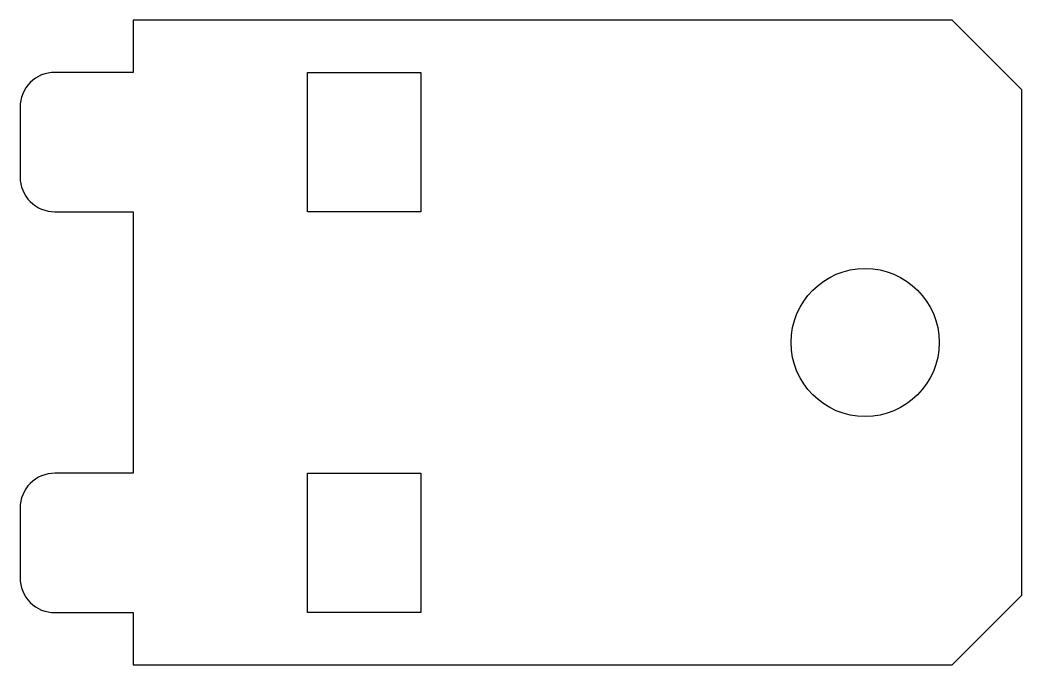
# Model space of a CAD drawing. Header units: millimetres. Extents: x -6.5 to 51, y 0 to 37.
import ezdxf

# ---------------------------------------------------------------- set-up
doc = ezdxf.new("R2010")
doc.units = ezdxf.units.MM

msp = doc.modelspace()

# ---------------------------------------------------------------- linework, layer by layer
msp.add_lwpolyline([(0, 0), (47, 0), (51, 4), (51, 33), (47, 37), (0, 37), (0, 34), (-4.5, 34, 0.414214), (-6.5, 32), (-6.5, 28, 0.414214), (-4.5, 26), (0, 26), (0, 11), (-4.5, 11, 0.414214), (-6.5, 9), (-6.5, 5, 0.414214), (-4.5, 3), (0, 3)], format="xyb", close=True)
for points in [[(16.5, 34), (16.5, 26), (10, 26), (10, 34)], [(16.5, 11), (16.5, 3), (10, 3), (10, 11)]]:
    msp.add_lwpolyline(points, close=True)
msp.add_circle((42, 18.5), 4.25)

doc.saveas('drawing.dxf')
